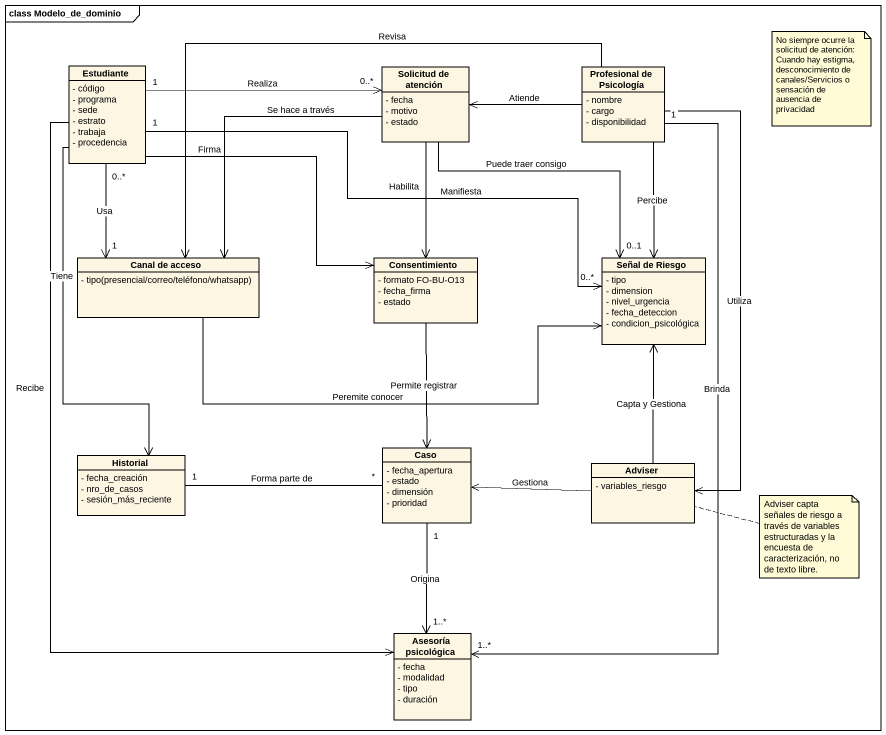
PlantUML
@startuml
mainframe class Modelo_de_dominio
hide circle
hide empty members
skinparam classAttributeIconSize 0
class Estudiante {
  - código
  - programa
  - sede
  - estrato
  - trabaja
  - procedencia
}
class "Solicitud de atención" as Solicitud_de_atención {
  - fecha
  - motivo
  - estado
}
class "Profesional de Psicología" as Profesional_de_Psicología {
  - nombre
  - cargo
  - disponibilidad
}
class "Canal de acceso" as Canal_de_acceso {
  {field} - tipo(presencial/correo/teléfono/whatsapp)
}
class Consentimiento {
  - formato FO-BU-O13
  - fecha_firma
  - estado
}
class "Señal de Riesgo" as Señal_de_Riesgo {
  - tipo
  - dimension
  - nivel_urgencia
  - fecha_deteccion
  - condicion_psicológica
}
class Historial {
  - fecha_creación
  - nro_de_casos
  - sesión_más_reciente
}
class Caso {
  - fecha_apertura
  - estado
  - dimensión
  - prioridad
}
class Adviser {
  - variables_riesgo
}
class "Asesoría psicológica" as Asesoría_psicológica {
  - fecha
  - modalidad
  - tipo
  - duración
}
Estudiante "1" -right-> "0..*" Solicitud_de_atención : Realiza
Estudiante "0..*" --> "1" Canal_de_acceso : Usa
Estudiante -right-> Consentimiento : Firma
Estudiante "1" -right-> "0..*" Señal_de_Riesgo : Manifiesta
Estudiante --> Historial : Tiene
Estudiante --> Asesoría_psicológica : Recibe
Solicitud_de_atención --> Canal_de_acceso : Se hace a través
Solicitud_de_atención --> Consentimiento : Habilita
Solicitud_de_atención --> "0..1" Señal_de_Riesgo : Puede traer consigo
Profesional_de_Psicología -left-> Solicitud_de_atención : Atiende
Profesional_de_Psicología -left-> Canal_de_acceso : Revisa
Profesional_de_Psicología --> Señal_de_Riesgo : Percibe
Profesional_de_Psicología --> Adviser : Utiliza
Profesional_de_Psicología "1" --> "1..*" Asesoría_psicológica : Brinda
Canal_de_acceso -right-> Señal_de_Riesgo : Peremite conocer
Consentimiento --> Caso : Permite registrar
Caso "*" -left- "1" Historial : Forma parte de
Caso "1" --> "1..*" Asesoría_psicológica : Origina
Adviser -up-> Señal_de_Riesgo : Capta y Gestiona
Adviser -left-> Caso : Gestiona
note as N1
  No siempre ocurre la solicitud de atención: Cuando hay estigma, desconocimiento de canales/Servicios o sensación de ausencia de privacidad
end note
note right of Adviser : Adviser capta señales de riesgo a través de variables estructuradas y la encuesta de caracterización, no de texto libre.
@enduml
